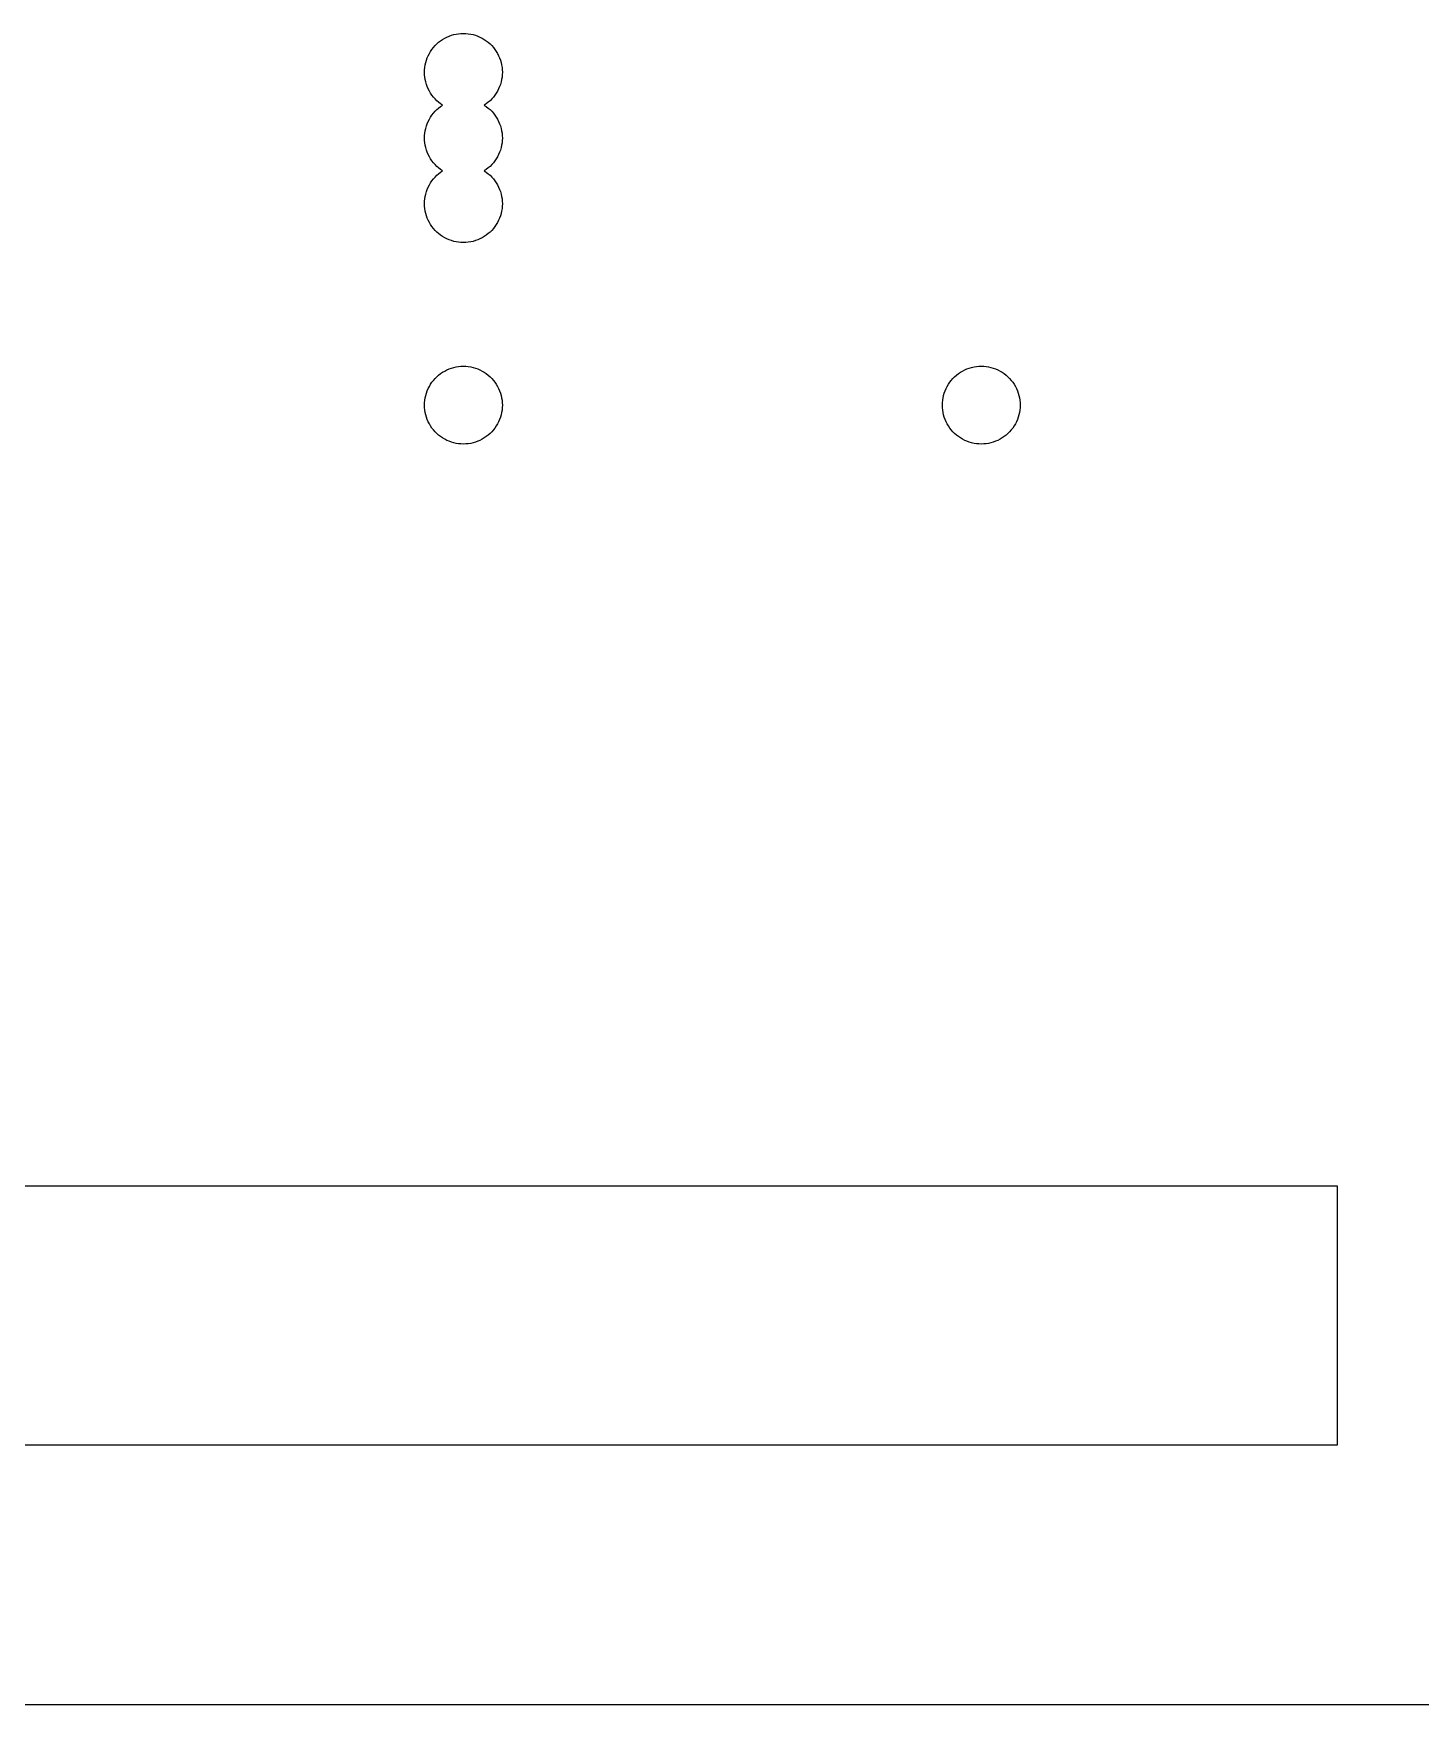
# Model space of a CAD drawing. Header units: metres. Extents: x 0 to 494, y 0 to 238.
# Drawn here: x 44.67 to 60.71, y 84.65 to 103.98 of the extents above; entities that cross this region are included whole.
import ezdxf

# ---------------------------------------------------------------- set-up
doc = ezdxf.new("R2010")
doc.units = ezdxf.units.M

msp = doc.modelspace()

# ---------------------------------------------------------------- linework, layer by layer
for p, q in [((49.2759, 103.791), (49.2933, 103.813)), ((49.2933, 103.813), (49.312, 103.835)), ((49.312, 103.835), (49.3319, 103.855)), ((49.3319, 103.855), (49.3531, 103.873)), ((49.3531, 103.873), (49.3755, 103.891)), ((49.3755, 103.891), (49.3989, 103.906)), ((49.3989, 103.906), (49.4232, 103.921)), ((49.4232, 103.921), (49.4484, 103.934)), ((49.4484, 103.934), (49.4743, 103.945)), ((49.4743, 103.945), (49.5009, 103.954)), ((49.5009, 103.954), (49.5281, 103.962)), ((49.5281, 103.962), (49.5557, 103.969)), ((49.5557, 103.969), (49.5836, 103.973)), ((49.5836, 103.973), (49.6117, 103.976)), ((49.6117, 103.976), (49.64, 103.976)), ((49.64, 103.976), (49.6682, 103.976)), ((49.6682, 103.976), (49.6964, 103.973)), ((49.6964, 103.973), (49.7243, 103.969)), ((49.7243, 103.969), (49.7519, 103.962)), ((49.7519, 103.962), (49.7791, 103.954)), ((49.7791, 103.954), (49.8056, 103.945)), ((49.8056, 103.945), (49.8316, 103.934)), ((49.8316, 103.934), (49.8568, 103.921)), ((49.8568, 103.921), (49.8811, 103.906)), ((49.8811, 103.906), (49.9045, 103.891)), ((49.9045, 103.891), (49.9268, 103.873)), ((49.9268, 103.873), (49.948, 103.855)), ((49.948, 103.855), (49.968, 103.835)), ((49.968, 103.835), (49.9867, 103.813)), ((49.9867, 103.813), (50.004, 103.791)), ((49.1935, 103.583), (49.198, 103.611)), ((49.198, 103.611), (49.2041, 103.638)), ((49.2041, 103.638), (49.212, 103.666)), ((49.212, 103.666), (49.2216, 103.692)), ((49.2216, 103.692), (49.2328, 103.718)), ((49.2328, 103.718), (49.2457, 103.743)), ((49.2457, 103.743), (49.26, 103.768)), ((49.26, 103.768), (49.2759, 103.791)), ((50.004, 103.791), (50.0199, 103.768)), ((50.0199, 103.768), (50.0343, 103.743)), ((50.0343, 103.743), (50.0472, 103.718)), ((50.0472, 103.718), (50.0584, 103.692)), ((50.0584, 103.692), (50.068, 103.666)), ((50.068, 103.666), (50.0759, 103.638)), ((50.0759, 103.638), (50.082, 103.611)), ((50.082, 103.611), (50.0864, 103.583)), ((49.19, 103.526), (49.1909, 103.555)), ((49.1909, 103.498), (49.19, 103.526)), ((49.1909, 103.555), (49.1935, 103.583)), ((49.1935, 103.47), (49.1909, 103.498)), ((49.198, 103.442), (49.1935, 103.47)), ((49.2041, 103.415), (49.198, 103.442)), ((49.212, 103.387), (49.2041, 103.415)), ((50.0759, 103.415), (50.068, 103.387)), ((50.082, 103.442), (50.0759, 103.415)), ((50.0864, 103.47), (50.082, 103.442)), ((50.0864, 103.583), (50.0891, 103.555)), ((50.0891, 103.498), (50.0864, 103.47)), ((50.0891, 103.555), (50.09, 103.526)), ((50.09, 103.526), (50.0891, 103.498)), ((49.2216, 103.361), (49.212, 103.387)), ((49.2328, 103.335), (49.2216, 103.361)), ((49.2457, 103.31), (49.2328, 103.335)), ((49.26, 103.285), (49.2457, 103.31)), ((49.2759, 103.262), (49.26, 103.285)), ((49.2933, 103.24), (49.2759, 103.262)), ((49.312, 103.218), (49.2933, 103.24)), ((49.9867, 103.24), (49.968, 103.218)), ((50.004, 103.262), (49.9867, 103.24)), ((50.0199, 103.285), (50.004, 103.262)), ((50.0343, 103.31), (50.0199, 103.285)), ((50.0472, 103.335), (50.0343, 103.31)), ((50.0584, 103.361), (50.0472, 103.335)), ((50.068, 103.387), (50.0584, 103.361)), ((49.26, 103.008), (49.2759, 103.031)), ((49.2759, 103.031), (49.2933, 103.053)), ((49.2933, 103.053), (49.312, 103.075)), ((49.3319, 103.198), (49.312, 103.218)), ((49.312, 103.075), (49.3319, 103.095)), ((49.3531, 103.18), (49.3319, 103.198)), ((49.3319, 103.095), (49.3531, 103.113)), ((49.3755, 103.162), (49.3531, 103.18)), ((49.3531, 103.113), (49.3755, 103.131)), ((49.399, 103.146), (49.3755, 103.162)), ((49.3755, 103.131), (49.399, 103.146)), ((49.9045, 103.162), (49.881, 103.146)), ((49.881, 103.146), (49.9045, 103.131)), ((49.9268, 103.18), (49.9045, 103.162)), ((49.9045, 103.131), (49.9268, 103.113)), ((49.948, 103.198), (49.9268, 103.18)), ((49.9268, 103.113), (49.948, 103.095)), ((49.968, 103.218), (49.948, 103.198)), ((49.948, 103.095), (49.968, 103.075)), ((49.968, 103.075), (49.9867, 103.053)), ((49.9867, 103.053), (50.004, 103.031)), ((50.004, 103.031), (50.0199, 103.008)), ((49.1935, 102.823), (49.198, 102.851)), ((49.198, 102.851), (49.2041, 102.878)), ((49.2041, 102.878), (49.212, 102.906)), ((49.212, 102.906), (49.2216, 102.932)), ((49.2216, 102.932), (49.2328, 102.958)), ((49.2328, 102.958), (49.2457, 102.983)), ((49.2457, 102.983), (49.26, 103.008)), ((50.0199, 103.008), (50.0343, 102.983)), ((50.0343, 102.983), (50.0472, 102.958)), ((50.0472, 102.958), (50.0584, 102.932)), ((50.0584, 102.932), (50.068, 102.906)), ((50.068, 102.906), (50.0759, 102.878)), ((50.0759, 102.878), (50.082, 102.851)), ((50.082, 102.851), (50.0864, 102.823)), ((49.19, 102.766), (49.1909, 102.795)), ((49.1909, 102.738), (49.19, 102.766)), ((49.1909, 102.795), (49.1935, 102.823)), ((49.1935, 102.71), (49.1909, 102.738)), ((49.198, 102.682), (49.1935, 102.71)), ((49.2041, 102.655), (49.198, 102.682)), ((49.212, 102.627), (49.2041, 102.655)), ((50.0759, 102.655), (50.068, 102.627)), ((50.082, 102.682), (50.0759, 102.655)), ((50.0864, 102.71), (50.082, 102.682)), ((50.0864, 102.823), (50.0891, 102.795)), ((50.0891, 102.738), (50.0864, 102.71)), ((50.0891, 102.795), (50.09, 102.766)), ((50.09, 102.766), (50.0891, 102.738)), ((49.2216, 102.601), (49.212, 102.627)), ((49.2328, 102.575), (49.2216, 102.601)), ((49.2457, 102.55), (49.2328, 102.575)), ((49.26, 102.525), (49.2457, 102.55)), ((49.2759, 102.502), (49.26, 102.525)), ((49.2933, 102.48), (49.2759, 102.502)), ((49.312, 102.458), (49.2933, 102.48)), ((49.3319, 102.438), (49.312, 102.458)), ((49.968, 102.458), (49.948, 102.438)), ((49.9867, 102.48), (49.968, 102.458)), ((50.004, 102.502), (49.9867, 102.48)), ((50.0199, 102.525), (50.004, 102.502)), ((50.0343, 102.55), (50.0199, 102.525)), ((50.0472, 102.575), (50.0343, 102.55)), ((50.0584, 102.601), (50.0472, 102.575)), ((50.068, 102.627), (50.0584, 102.601)), ((49.26, 102.248), (49.2759, 102.271)), ((49.2759, 102.271), (49.2933, 102.293)), ((49.2933, 102.293), (49.312, 102.315)), ((49.312, 102.315), (49.3319, 102.335)), ((49.3531, 102.42), (49.3319, 102.438)), ((49.3319, 102.335), (49.3531, 102.353)), ((49.3755, 102.402), (49.3531, 102.42)), ((49.3531, 102.353), (49.3755, 102.371)), ((49.399, 102.386), (49.3755, 102.402)), ((49.3755, 102.371), (49.399, 102.386)), ((49.9045, 102.402), (49.881, 102.386)), ((49.881, 102.386), (49.9045, 102.371)), ((49.9268, 102.42), (49.9045, 102.402)), ((49.9045, 102.371), (49.9268, 102.353)), ((49.948, 102.438), (49.9268, 102.42)), ((49.9268, 102.353), (49.948, 102.335)), ((49.948, 102.335), (49.968, 102.315)), ((49.968, 102.315), (49.9867, 102.293)), ((49.9867, 102.293), (50.004, 102.271)), ((50.004, 102.271), (50.0199, 102.248)), ((49.1909, 102.035), (49.1935, 102.063)), ((49.1935, 102.063), (49.198, 102.091)), ((49.198, 102.091), (49.2041, 102.118)), ((49.2041, 102.118), (49.212, 102.146)), ((49.212, 102.146), (49.2216, 102.172)), ((49.2216, 102.172), (49.2328, 102.198)), ((49.2328, 102.198), (49.2457, 102.223)), ((49.2457, 102.223), (49.26, 102.248)), ((50.0199, 102.248), (50.0343, 102.223)), ((50.0343, 102.223), (50.0472, 102.198)), ((50.0472, 102.198), (50.0584, 102.172)), ((50.0584, 102.172), (50.068, 102.146)), ((50.068, 102.146), (50.0759, 102.118)), ((50.0759, 102.118), (50.082, 102.091)), ((50.082, 102.091), (50.0864, 102.063)), ((50.0864, 102.063), (50.0891, 102.035)), ((49.19, 102.006), (49.1909, 102.035)), ((49.1909, 101.978), (49.19, 102.006)), ((49.1935, 101.95), (49.1909, 101.978)), ((49.198, 101.922), (49.1935, 101.95)), ((49.2041, 101.895), (49.198, 101.922)), ((49.212, 101.867), (49.2041, 101.895)), ((49.2216, 101.841), (49.212, 101.867)), ((50.068, 101.867), (50.0584, 101.841)), ((50.0759, 101.895), (50.068, 101.867)), ((50.082, 101.922), (50.0759, 101.895)), ((50.0864, 101.95), (50.082, 101.922)), ((50.0891, 101.978), (50.0864, 101.95)), ((50.0891, 102.035), (50.09, 102.006)), ((50.09, 102.006), (50.0891, 101.978)), ((49.2328, 101.815), (49.2216, 101.841)), ((49.2457, 101.79), (49.2328, 101.815)), ((49.26, 101.765), (49.2457, 101.79)), ((49.2759, 101.742), (49.26, 101.765)), ((49.2933, 101.72), (49.2759, 101.742)), ((49.312, 101.698), (49.2933, 101.72)), ((49.3319, 101.678), (49.312, 101.698)), ((49.3531, 101.66), (49.3319, 101.678)), ((49.948, 101.678), (49.9268, 101.66)), ((49.968, 101.698), (49.948, 101.678)), ((49.9867, 101.72), (49.968, 101.698)), ((50.004, 101.742), (49.9867, 101.72)), ((50.0199, 101.765), (50.004, 101.742)), ((50.0343, 101.79), (50.0199, 101.765)), ((50.0472, 101.815), (50.0343, 101.79)), ((50.0584, 101.841), (50.0472, 101.815)), ((49.3755, 101.642), (49.3531, 101.66)), ((49.3989, 101.627), (49.3755, 101.642)), ((49.4232, 101.612), (49.3989, 101.627)), ((49.4484, 101.599), (49.4232, 101.612)), ((49.4743, 101.588), (49.4484, 101.599)), ((49.5009, 101.579), (49.4743, 101.588)), ((49.5281, 101.571), (49.5009, 101.579)), ((49.5557, 101.564), (49.5281, 101.571)), ((49.5836, 101.56), (49.5557, 101.564)), ((49.6117, 101.557), (49.5836, 101.56)), ((49.64, 101.556), (49.6117, 101.557)), ((49.6682, 101.557), (49.64, 101.556)), ((49.6964, 101.56), (49.6682, 101.557)), ((49.7243, 101.564), (49.6964, 101.56)), ((49.7519, 101.571), (49.7243, 101.564)), ((49.7791, 101.579), (49.7519, 101.571)), ((49.8056, 101.588), (49.7791, 101.579)), ((49.8316, 101.599), (49.8056, 101.588)), ((49.8568, 101.612), (49.8316, 101.599)), ((49.8811, 101.627), (49.8568, 101.612)), ((49.9045, 101.642), (49.8811, 101.627)), ((49.9268, 101.66), (49.9045, 101.642)), ((49.26, 99.9176), (49.2759, 99.941)), ((49.2759, 99.941), (49.2933, 99.9633)), ((49.2933, 99.9633), (49.312, 99.9845)), ((49.312, 99.9845), (49.3319, 100.005)), ((49.3319, 100.005), (49.3531, 100.023)), ((49.3531, 100.023), (49.3755, 100.041)), ((49.3755, 100.041), (49.3989, 100.056)), ((49.3989, 100.056), (49.4232, 100.071)), ((49.4232, 100.071), (49.4484, 100.084)), ((49.4484, 100.084), (49.4743, 100.095)), ((49.4743, 100.095), (49.5009, 100.104)), ((49.5009, 100.104), (49.5281, 100.112)), ((49.5281, 100.112), (49.5557, 100.119)), ((49.5557, 100.119), (49.5836, 100.123)), ((49.5836, 100.123), (49.6117, 100.126)), ((49.6117, 100.126), (49.64, 100.126)), ((49.64, 100.126), (49.6682, 100.126)), ((49.6682, 100.126), (49.6964, 100.123)), ((49.6964, 100.123), (49.7243, 100.119)), ((49.7243, 100.119), (49.7519, 100.112)), ((49.7519, 100.112), (49.7791, 100.104)), ((49.7791, 100.104), (49.8056, 100.095)), ((49.8056, 100.095), (49.8316, 100.084)), ((49.8316, 100.084), (49.8568, 100.071)), ((49.8568, 100.071), (49.8811, 100.056)), ((49.8811, 100.056), (49.9045, 100.041)), ((49.9045, 100.041), (49.9268, 100.023)), ((49.9268, 100.023), (49.948, 100.005)), ((49.948, 100.005), (49.968, 99.9845)), ((49.968, 99.9845), (49.9867, 99.9633)), ((49.9867, 99.9633), (50.004, 99.941)), ((50.004, 99.941), (50.0199, 99.9176)), ((55.25, 99.9176), (55.2659, 99.941)), ((55.2659, 99.941), (55.2833, 99.9633)), ((55.2833, 99.9633), (55.302, 99.9845)), ((55.302, 99.9845), (55.3219, 100.005)), ((55.3219, 100.005), (55.3432, 100.023)), ((55.3432, 100.023), (55.3655, 100.041)), ((55.3655, 100.041), (55.3889, 100.056)), ((55.3889, 100.056), (55.4132, 100.071)), ((55.4132, 100.071), (55.4384, 100.084)), ((55.4384, 100.084), (55.4643, 100.095)), ((55.4643, 100.095), (55.4909, 100.104)), ((55.4909, 100.104), (55.5181, 100.112)), ((55.5181, 100.112), (55.5457, 100.119)), ((55.5457, 100.119), (55.5736, 100.123)), ((55.5736, 100.123), (55.6017, 100.126)), ((55.6017, 100.126), (55.63, 100.126)), ((55.63, 100.126), (55.6582, 100.126)), ((55.6582, 100.126), (55.6864, 100.123)), ((55.6864, 100.123), (55.7143, 100.119)), ((55.7143, 100.119), (55.7419, 100.112)), ((55.7419, 100.112), (55.769, 100.104)), ((55.769, 100.104), (55.7957, 100.095)), ((55.7957, 100.095), (55.8216, 100.084)), ((55.8216, 100.084), (55.8468, 100.071)), ((55.8468, 100.071), (55.8711, 100.056)), ((55.8711, 100.056), (55.8945, 100.041)), ((55.8945, 100.041), (55.9168, 100.023)), ((55.9168, 100.023), (55.938, 100.005)), ((55.938, 100.005), (55.958, 99.9845)), ((55.958, 99.9845), (55.9767, 99.9633)), ((55.9767, 99.9633), (55.994, 99.941)), ((55.994, 99.941), (56.0099, 99.9176)), ((49.1935, 99.7329), (49.198, 99.7608)), ((49.198, 99.7608), (49.2041, 99.7884)), ((49.2041, 99.7884), (49.212, 99.8156)), ((49.212, 99.8156), (49.2216, 99.8421)), ((49.2216, 99.8421), (49.2328, 99.8681)), ((49.2328, 99.8681), (49.2457, 99.8933)), ((49.2457, 99.8933), (49.26, 99.9176)), ((50.0199, 99.9176), (50.0343, 99.8933)), ((50.0343, 99.8933), (50.0472, 99.8681)), ((50.0472, 99.8681), (50.0584, 99.8421)), ((50.0584, 99.8421), (50.068, 99.8156)), ((50.068, 99.8156), (50.0759, 99.7884)), ((50.0759, 99.7884), (50.082, 99.7608)), ((50.082, 99.7608), (50.0864, 99.7329)), ((55.1835, 99.7329), (55.188, 99.7608)), ((55.188, 99.7608), (55.1941, 99.7884)), ((55.1941, 99.7884), (55.202, 99.8156)), ((55.202, 99.8156), (55.2116, 99.8421)), ((55.2116, 99.8421), (55.2228, 99.8681)), ((55.2228, 99.8681), (55.2357, 99.8933)), ((55.2357, 99.8933), (55.25, 99.9176)), ((56.0099, 99.9176), (56.0243, 99.8933)), ((56.0243, 99.8933), (56.0372, 99.8681)), ((56.0372, 99.8681), (56.0484, 99.8421)), ((56.0484, 99.8421), (56.058, 99.8156)), ((56.058, 99.8156), (56.0659, 99.7884)), ((56.0659, 99.7884), (56.072, 99.7608)), ((56.072, 99.7608), (56.0764, 99.7329)), ((49.19, 99.6765), (49.1909, 99.7047)), ((49.1909, 99.6482), (49.19, 99.6765)), ((49.1909, 99.7047), (49.1935, 99.7329)), ((49.1935, 99.6201), (49.1909, 99.6482)), ((49.198, 99.5922), (49.1935, 99.6201)), ((49.2041, 99.5646), (49.198, 99.5922)), ((49.212, 99.5374), (49.2041, 99.5646)), ((50.0759, 99.5646), (50.068, 99.5374)), ((50.082, 99.5922), (50.0759, 99.5646)), ((50.0864, 99.6201), (50.082, 99.5922)), ((50.0864, 99.7329), (50.0891, 99.7047)), ((50.0891, 99.6482), (50.0864, 99.6201)), ((50.0891, 99.7047), (50.09, 99.6765)), ((50.09, 99.6765), (50.0891, 99.6482)), ((55.18, 99.6765), (55.1809, 99.7047)), ((55.1809, 99.6482), (55.18, 99.6765)), ((55.1809, 99.7047), (55.1835, 99.7329)), ((55.1835, 99.6201), (55.1809, 99.6482)), ((55.188, 99.5922), (55.1835, 99.6201)), ((55.1941, 99.5646), (55.188, 99.5922)), ((55.202, 99.5374), (55.1941, 99.5646)), ((56.0659, 99.5646), (56.058, 99.5374)), ((56.072, 99.5922), (56.0659, 99.5646)), ((56.0764, 99.6201), (56.072, 99.5922)), ((56.0764, 99.7329), (56.0791, 99.7047)), ((56.0791, 99.6482), (56.0764, 99.6201)), ((56.0791, 99.7047), (56.08, 99.6765)), ((56.08, 99.6765), (56.0791, 99.6482)), ((49.2216, 99.5108), (49.212, 99.5374)), ((49.2328, 99.4849), (49.2216, 99.5108)), ((49.2457, 99.4597), (49.2328, 99.4849)), ((49.26, 99.4354), (49.2457, 99.4597)), ((49.2759, 99.412), (49.26, 99.4354)), ((49.2933, 99.3896), (49.2759, 99.412)), ((49.312, 99.3684), (49.2933, 99.3896)), ((49.3319, 99.3484), (49.312, 99.3684)), ((49.968, 99.3684), (49.948, 99.3484)), ((49.9867, 99.3896), (49.968, 99.3684)), ((50.004, 99.412), (49.9867, 99.3896)), ((50.0199, 99.4354), (50.004, 99.412)), ((50.0343, 99.4597), (50.0199, 99.4354)), ((50.0472, 99.4849), (50.0343, 99.4597)), ((50.0584, 99.5108), (50.0472, 99.4849)), ((50.068, 99.5374), (50.0584, 99.5108)), ((55.2116, 99.5108), (55.202, 99.5374)), ((55.2228, 99.4849), (55.2116, 99.5108)), ((55.2357, 99.4597), (55.2228, 99.4849)), ((55.25, 99.4354), (55.2357, 99.4597)), ((55.2659, 99.412), (55.25, 99.4354)), ((55.2833, 99.3896), (55.2659, 99.412)), ((55.302, 99.3684), (55.2833, 99.3896)), ((55.3219, 99.3484), (55.302, 99.3684)), ((55.958, 99.3684), (55.938, 99.3484)), ((55.9767, 99.3896), (55.958, 99.3684)), ((55.994, 99.412), (55.9767, 99.3896)), ((56.0099, 99.4354), (55.994, 99.412)), ((56.0243, 99.4597), (56.0099, 99.4354)), ((56.0372, 99.4849), (56.0243, 99.4597)), ((56.0484, 99.5108), (56.0372, 99.4849)), ((56.058, 99.5374), (56.0484, 99.5108)), ((49.3531, 99.3298), (49.3319, 99.3484)), ((49.3755, 99.3124), (49.3531, 99.3298)), ((49.3989, 99.2965), (49.3755, 99.3124)), ((49.4232, 99.2822), (49.3989, 99.2965)), ((49.4484, 99.2693), (49.4232, 99.2822)), ((49.4743, 99.2581), (49.4484, 99.2693)), ((49.5009, 99.2485), (49.4743, 99.2581)), ((49.5281, 99.2406), (49.5009, 99.2485)), ((49.5557, 99.2345), (49.5281, 99.2406)), ((49.5836, 99.23), (49.5557, 99.2345)), ((49.6117, 99.2274), (49.5836, 99.23)), ((49.64, 99.2265), (49.6117, 99.2274)), ((49.6682, 99.2274), (49.64, 99.2265)), ((49.6964, 99.23), (49.6682, 99.2274)), ((49.7243, 99.2345), (49.6964, 99.23)), ((49.7519, 99.2406), (49.7243, 99.2345)), ((49.7791, 99.2485), (49.7519, 99.2406)), ((49.8056, 99.2581), (49.7791, 99.2485)), ((49.8316, 99.2693), (49.8056, 99.2581)), ((49.8568, 99.2822), (49.8316, 99.2693)), ((49.8811, 99.2965), (49.8568, 99.2822)), ((49.9045, 99.3124), (49.8811, 99.2965)), ((49.9268, 99.3298), (49.9045, 99.3124)), ((49.948, 99.3484), (49.9268, 99.3298)), ((55.3432, 99.3298), (55.3219, 99.3484)), ((55.3655, 99.3124), (55.3432, 99.3298)), ((55.3889, 99.2965), (55.3655, 99.3124)), ((55.4132, 99.2822), (55.3889, 99.2965)), ((55.4384, 99.2693), (55.4132, 99.2822)), ((55.4643, 99.2581), (55.4384, 99.2693)), ((55.4909, 99.2485), (55.4643, 99.2581)), ((55.5181, 99.2406), (55.4909, 99.2485)), ((55.5457, 99.2345), (55.5181, 99.2406)), ((55.5736, 99.23), (55.5457, 99.2345)), ((55.6017, 99.2274), (55.5736, 99.23)), ((55.63, 99.2265), (55.6017, 99.2274)), ((55.6582, 99.2274), (55.63, 99.2265)), ((55.6864, 99.23), (55.6582, 99.2274)), ((55.7143, 99.2345), (55.6864, 99.23)), ((55.7419, 99.2406), (55.7143, 99.2345)), ((55.769, 99.2485), (55.7419, 99.2406)), ((55.7957, 99.2581), (55.769, 99.2485)), ((55.8216, 99.2693), (55.7957, 99.2581)), ((55.8468, 99.2822), (55.8216, 99.2693)), ((55.8711, 99.2965), (55.8468, 99.2822)), ((55.8945, 99.3124), (55.8711, 99.2965)), ((55.9168, 99.3298), (55.8945, 99.3124)), ((55.938, 99.3484), (55.9168, 99.3298)), ((29.1233, 90.6465), (59.7467, 90.6465)), ((59.7467, 90.6465), (59.7467, 87.6465)), ((59.7467, 87.6465), (29.1233, 87.6465)), ((0, 84.6465), (88.87, 84.6465))]:
    msp.add_line(p, q)

doc.saveas('drawing.dxf')
